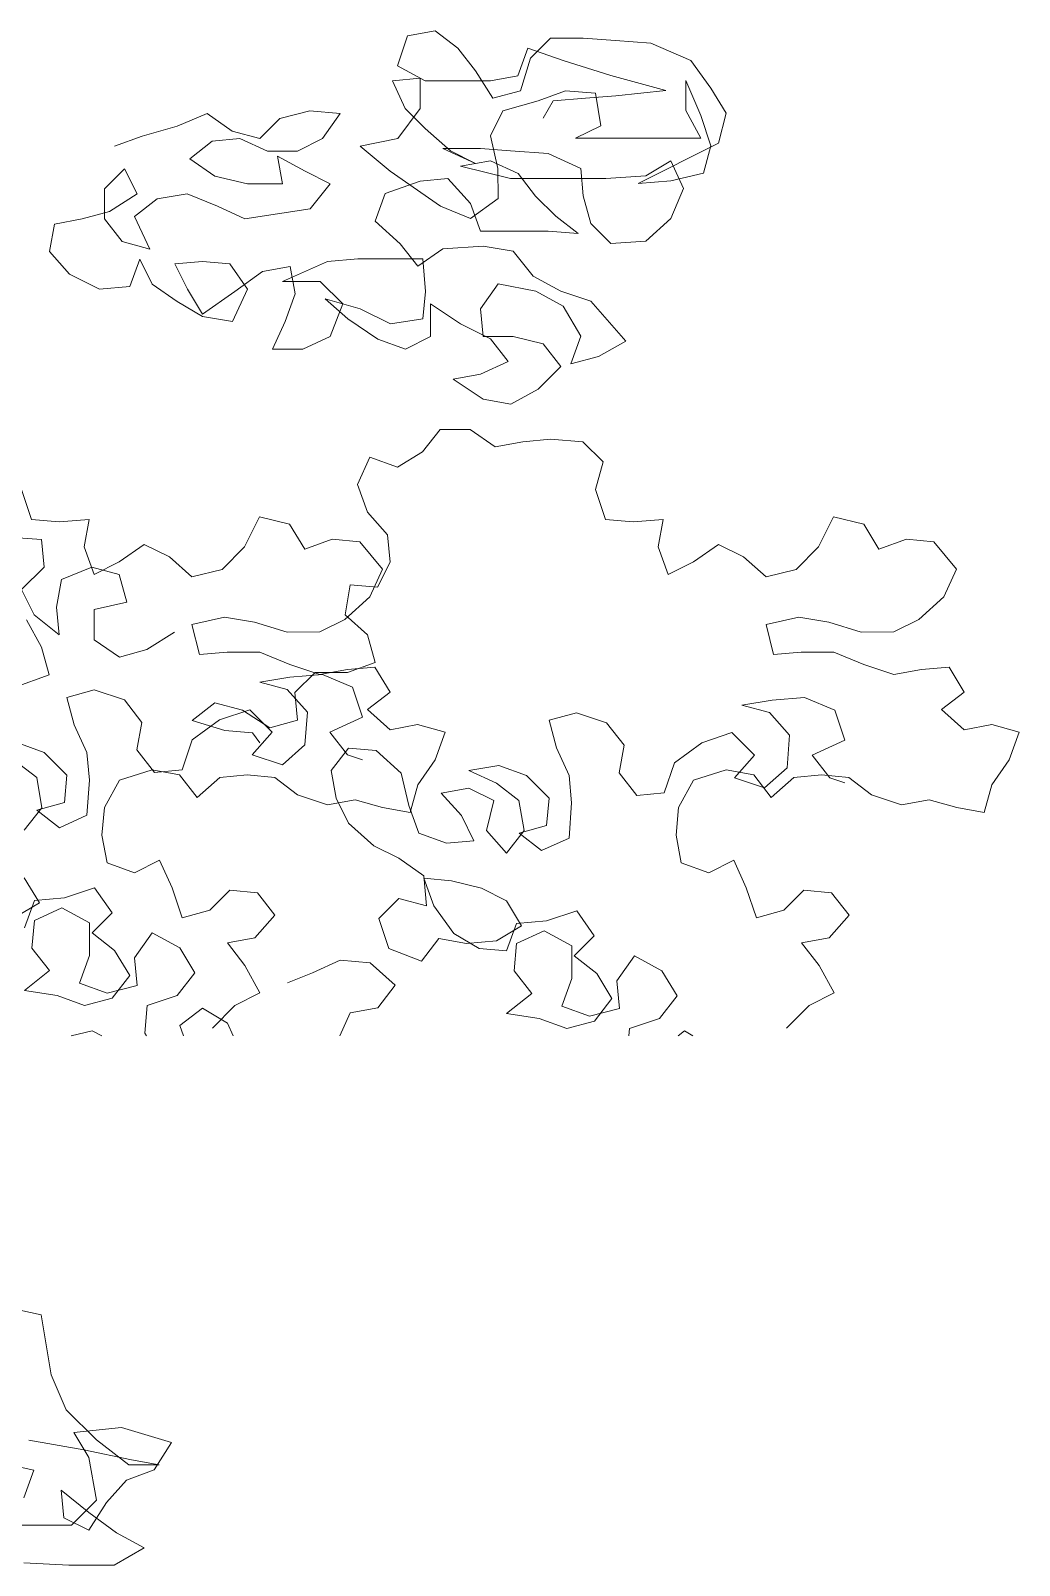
# Model space of a CAD drawing. Header units: metres. Extents: x -58 to 722, y -1100 to 345.
# Drawn here: x 31.8617 to 32.1659, y -16.2752 to -15.803 of the extents above; entities that cross this region are included whole.
import ezdxf

# ---------------------------------------------------------------- set-up
doc = ezdxf.new("R2010")
doc.units = ezdxf.units.M
doc.header["$MEASUREMENT"] = 0
doc.layers.add('FSR_ARQ_006ARBOLES', color=74, linetype='Continuous', lineweight=0)

# ---------------------------------------------------------------- blocks, each defined once
blk = doc.blocks.new('arboles fsr 01')
at = {"layer": 'FSR_ARQ_006ARBOLES'}
for points in [[(186.03225, -35.24595), (186.02439, -35.24309), (186.01438, -35.24022), (186.0058, -35.23663), (185.99864, -35.24163), (185.99077, -35.24377), (185.98506, -35.23804), (185.97648, -35.23589), (185.96789, -35.2366), (185.97289, -35.24375), (185.98004, -35.24734), (185.98862, -35.24735), (185.99649, -35.24378), (186.00436, -35.2445), (186.01079, -35.24951), (186.00364, -35.25451), (185.99434, -35.25665), (185.98432, -35.25664), (185.98576, -35.24877), (185.97789, -35.25306), (185.97074, -35.25663), (185.97645, -35.26378), (185.99504, -35.26666), (186.00291, -35.26309), (186.0115, -35.25952), (186.02008, -35.26096), (186.02651, -35.26597), (186.02221, -35.27527), (186.03008, -35.27313), (186.03509, -35.2667), (186.0351, -35.25812), (186.02939, -35.25239), (186.0258, -35.25954), (186.03367, -35.26455), (186.04153, -35.2667), (186.0494, -35.26814), (186.05082, -35.27601), (186.04509, -35.28244), (186.03651, -35.28672), (186.02792, -35.286), (186.02507, -35.27813), (186.02149, -35.28528), (186.01433, -35.29028), (186.00718, -35.29457), (185.99859, -35.29599), (185.99431, -35.28669), (185.99932, -35.27954), (186.00719, -35.27883), (186.01506, -35.27955), (186.01147, -35.2867), (186.00718, -35.29385), (185.99789, -35.2874), (185.99002, -35.28168), (185.98216, -35.28024), (185.98072, -35.2881), (185.98357, -35.29597), (185.98714, -35.30384), (185.97856, -35.30384), (185.9707, -35.30025), (185.96713, -35.29095), (185.97357, -35.28452), (185.9843, -35.28453), (185.97143, -35.2788), (185.96285, -35.27807), (185.94425, -35.27806), (185.94353, -35.28735), (185.94424, -35.29522), (185.95353, -35.29666), (185.96212, -35.29238), (185.97214, -35.28953), (185.96569, -35.29524), (185.95711, -35.30096), (185.94924, -35.30381), (185.94209, -35.30023), (185.9421, -35.29093), (185.93351, -35.29664), (185.92492, -35.30093), (185.91991, -35.30736), (185.92777, -35.31094), (185.93564, -35.31238), (185.92705, -35.31809), (185.91918, -35.31952), (185.91132, -35.31522), (185.90489, -35.30878), (185.9099, -35.30234), (185.91849, -35.30021), (185.92707, -35.30021), (185.92779, -35.29235), (185.92279, -35.28519), (185.91206, -35.28733), (185.90419, -35.29161), (185.89918, -35.30019), (185.90203, -35.30806), (185.89416, -35.3059), (185.8863, -35.30161), (185.89632, -35.29017), (185.90491, -35.28732), (185.91278, -35.28304), (185.91851, -35.27589), (185.92709, -35.27447), (185.93853, -35.27519), (185.94568, -35.2802), (185.95069, -35.27377), (185.95785, -35.26734), (185.955, -35.25947), (185.94499, -35.25589), (185.93712, -35.25517), (185.93068, -35.26231), (185.92781, -35.27018), (185.9085, -35.27016), (185.89992, -35.27087), (185.90636, -35.26586), (185.91209, -35.26015), (185.9171, -35.25372), (185.92497, -35.25015), (185.93355, -35.25159), (185.91924, -35.25515), (185.89207, -35.25512), (185.88062, -35.2544), (185.87347, -35.2501), (185.86989, -35.25796), (185.87346, -35.26655), (185.88061, -35.27299), (185.89062, -35.27372), (185.89634, -35.268), (185.8985, -35.26014), (185.89922, -35.25227), (185.90852, -35.24799), (185.91925, -35.24728), (185.92783, -35.24657), (185.93856, -35.24658), (185.92926, -35.25087), (185.93641, -35.2473), (185.94357, -35.24087), (185.9493, -35.23515), (185.95288, -35.22729), (185.94502, -35.22656), (185.94501, -35.23515), (185.95144, -35.24374), (185.96216, -35.24589), (185.95357, -35.25303), (185.93926, -35.26303), (185.93068, -35.2666), (185.92281, -35.26087), (185.92282, -35.25229), (185.92498, -35.243), (185.92141, -35.23584), (185.9114, -35.23297), (185.90353, -35.2301), (185.89495, -35.23081), (185.89351, -35.24011), (185.90066, -35.24369), (185.8649, -35.24366), (185.8692, -35.23579), (185.8692, -35.22721), (185.8649, -35.23722), (185.86204, -35.2458), (185.86417, -35.25367), (185.87347, -35.25582), (185.88277, -35.25655), (185.85989, -35.24508), (185.85775, -35.2365), (185.86205, -35.22935), (185.86778, -35.22149), (185.87923, -35.21649), (185.88924, -35.21579), (185.89854, -35.21508), (185.90784, -35.21509), (185.91355, -35.22081), (185.9164, -35.23011), (185.92427, -35.23227), (185.92928, -35.2244), (185.9343, -35.21797), (185.94074, -35.21297), (185.9486, -35.21441), (185.95146, -35.22299), (185.94359, -35.22728), (185.92499, -35.22726), (185.91712, -35.22582), (185.91427, -35.21795), (185.90425, -35.22152), (185.89066, -35.2258), (185.87492, -35.23008), (185.88923, -35.23152), (185.89781, -35.23224), (185.9071, -35.23297), (185.90996, -35.23798)], [(185.84048, -35.49758), (185.83405, -35.49114), (185.8269, -35.48756), (185.8312, -35.47969), (185.83621, -35.47326), (185.82835, -35.47182), (185.82263, -35.46538), (185.82765, -35.45895), (185.83551, -35.45824), (185.84123, -35.46397), (185.84909, -35.46612), (185.85196, -35.45754), (185.85555, -35.44968), (185.86269, -35.45326), (185.87056, -35.45041), (185.872, -35.44254), (185.87129, -35.43467), (185.86701, -35.4268), (185.85772, -35.42393), (185.84985, -35.42536), (185.84483, -35.43179), (185.8384, -35.42606), (185.83054, -35.42534), (185.82267, -35.42605), (185.81623, -35.43105), (185.80764, -35.4339), (185.79978, -35.43246), (185.79191, -35.4346), (185.78404, -35.43602), (185.7819, -35.42815), (185.7769, -35.421), (185.77405, -35.41313), (185.78192, -35.41099), (185.78978, -35.41243), (185.79622, -35.40671), (185.78979, -35.4017), (185.79409, -35.39455), (185.80196, -35.39527), (185.80982, -35.39671), (185.81841, -35.39386), (185.82699, -35.39029), (185.83629, -35.3903), (185.84416, -35.39102), (185.84631, -35.38244), (185.83701, -35.38029), (185.82843, -35.38171), (185.81913, -35.38456), (185.80983, -35.38455), (185.80268, -35.38097), (185.79554, -35.37453), (185.79197, -35.36666), (185.79841, -35.3588), (185.80628, -35.35809), (185.81415, -35.36096), (185.81844, -35.35381), (185.82703, -35.35167), (185.83131, -35.36026), (185.83774, -35.3667), (185.84632, -35.36885), (185.85276, -35.36314), (185.85992, -35.35957), (185.86707, -35.36458), (185.87422, -35.36816), (185.87708, -35.3603), (185.87566, -35.35243), (185.88424, -35.35315), (185.89211, -35.35244), (185.89498, -35.34386), (185.89284, -35.336), (185.89857, -35.33028), (185.90787, -35.32957), (185.91573, -35.33029), (185.9236, -35.33173), (185.93075, -35.32673), (185.93934, -35.32674), (185.94434, -35.33318), (185.95149, -35.33748), (185.95936, -35.33463), (185.96292, -35.3425), (185.96006, -35.35036), (185.95433, -35.35679), (185.95361, -35.36466), (185.95718, -35.37181), (185.96504, -35.37111), (185.96647, -35.37969), (185.96002, -35.38541), (185.95787, -35.39327), (185.96574, -35.39614), (185.97503, -35.39615), (185.98075, -35.40187), (185.98003, -35.40974), (185.98789, -35.41189), (185.99576, -35.40689), (186.00363, -35.40476), (186.01007, -35.40977), (186.00077, -35.41262), (185.9929, -35.41333), (185.99075, -35.41619)], [(186.00432, -35.49758), (185.99789, -35.49114), (185.99074, -35.48756), (185.99504, -35.47969), (186.00005, -35.47326), (185.99218, -35.47182), (185.98647, -35.46538), (185.99148, -35.45895), (185.99935, -35.45824), (186.00507, -35.46397), (186.01293, -35.46612), (186.0158, -35.45754), (186.01938, -35.44968), (186.02653, -35.45326), (186.0344, -35.45041), (186.03584, -35.44254), (186.03513, -35.43467), (186.03085, -35.4268), (186.02155, -35.42393), (186.01368, -35.42536), (186.00867, -35.43179), (186.00224, -35.42606), (185.99437, -35.42534), (185.9865, -35.42605), (185.98006, -35.43105), (185.97148, -35.4339), (185.96361, -35.43246), (185.95574, -35.4346), (185.94788, -35.43602), (185.94574, -35.42815), (185.94074, -35.421), (185.93788, -35.41313), (185.94575, -35.41099), (185.95362, -35.41243), (185.96006, -35.40671), (185.95363, -35.4017), (185.95793, -35.39455), (185.96579, -35.39527), (185.97366, -35.39671), (185.98224, -35.39386), (185.99083, -35.39029), (186.00013, -35.3903), (186.00799, -35.39102), (186.01015, -35.38244), (186.00085, -35.38029), (185.99227, -35.38171), (185.98297, -35.38456), (185.97367, -35.38455), (185.96652, -35.38097), (185.95937, -35.37453), (185.95581, -35.36666), (185.96225, -35.3588), (185.97012, -35.35809), (185.97798, -35.36096), (185.98228, -35.35381), (185.99086, -35.35167), (185.99515, -35.36026), (186.00158, -35.3667), (186.01016, -35.36885), (186.0166, -35.36314), (186.02376, -35.35957), (186.0309, -35.36458), (186.03805, -35.36816), (186.04092, -35.3603), (186.0395, -35.35243), (186.04808, -35.35315), (186.05595, -35.35244), (186.05881, -35.34386)], [(186.01515, -35.38459), (186.02301, -35.3896), (186.03088, -35.39176), (186.03803, -35.38676), (186.03804, -35.37817), (186.02875, -35.37602), (186.0309, -35.36816), (186.03877, -35.36602), (186.04735, -35.3696), (186.04877, -35.37747), (186.04805, -35.38534), (186.05521, -35.37962), (186.05879, -35.37247), (186.05236, -35.36603), (186.05308, -35.35816), (186.06238, -35.35746)], [(186.05735, -35.38105), (186.05305, -35.38892), (186.0509, -35.39678), (186.06091, -35.40037)], [(186.02315, -35.49982), (186.02363, -35.49903), (186.02292, -35.49116), (186.01434, -35.48829), (186.00934, -35.48185), (186.01364, -35.4747), (186.02151, -35.47042), (186.02651, -35.47758), (186.02579, -35.48544), (186.03437, -35.4876), (186.04224, -35.48474), (186.03938, -35.47687), (186.03939, -35.46758), (186.04726, -35.46329), (186.05513, -35.46687), (186.05583, -35.47474), (186.05082, -35.48117), (186.05797, -35.4869), (186.04867, -35.48832), (186.0408, -35.49118), (186.03293, -35.48903), (186.02793, -35.48258), (186.03223, -35.47544), (186.03867, -35.47044), (186.03296, -35.46471), (186.03797, -35.45756), (186.04655, -35.46043), (186.05513, -35.46115), (186.05799, -35.46902)], [(186.058, -35.45472), (186.0537, -35.46187), (186.06085, -35.46616)], [(186.05801, -35.44113), (186.05301, -35.43469), (186.05445, -35.42611), (186.06089, -35.42111)], [(186.06018, -35.4161), (186.05231, -35.41895), (186.04587, -35.42539), (186.04657, -35.43325), (186.05444, -35.43541), (186.048, -35.44041), (186.04013, -35.43682), (186.03943, -35.42681), (186.04015, -35.41894), (186.04373, -35.41108), (186.04589, -35.40321), (186.03802, -35.40106), (186.02944, -35.40391), (186.02442, -35.41035), (186.02585, -35.41821), (186.02084, -35.42465), (186.01297, -35.42392), (186.01012, -35.41534), (186.00225, -35.40961), (185.99367, -35.40674), (185.98723, -35.41317), (185.99295, -35.41961), (185.98436, -35.42247), (185.97793, -35.41674), (185.97722, -35.40744), (185.98295, -35.40101), (185.99082, -35.39887), (185.98224, -35.39743), (185.97294, -35.39671), (185.96436, -35.40028), (185.96149, -35.40886), (185.97078, -35.41316), (185.96577, -35.41959), (185.96148, -35.42102)], [(185.88549, -35.49982), (185.8853, -35.4977), (185.87672, -35.49484), (185.87172, -35.48839), (185.87602, -35.48125), (185.88389, -35.47696), (185.88889, -35.48412), (185.88816, -35.49199), (185.89674, -35.49414), (185.90461, -35.49129), (185.90176, -35.48342), (185.90177, -35.47412), (185.90964, -35.46983), (185.9175, -35.47342), (185.91821, -35.48129), (185.9132, -35.48772), (185.92035, -35.49345), (185.91105, -35.49487), (185.90318, -35.49772), (185.89531, -35.49557), (185.89031, -35.48913), (185.89461, -35.48198), (185.90105, -35.47698), (185.89534, -35.47125), (185.90035, -35.4641), (185.90893, -35.46697), (185.91751, -35.4677), (185.92036, -35.47557), (185.92823, -35.47486), (185.93539, -35.47057), (185.94112, -35.46271), (185.94398, -35.45485), (185.93612, -35.45555), (185.92753, -35.45769), (185.92038, -35.46126), (185.91608, -35.46841), (185.92323, -35.47271), (185.93181, -35.47343), (185.93968, -35.47201), (185.94468, -35.47845), (185.95398, -35.47488), (185.95685, -35.4663), (185.95113, -35.46057), (185.94326, -35.46271), (185.94398, -35.45413), (185.95114, -35.44913), (185.9583, -35.44556), (185.96545, -35.43913), (185.96904, -35.43198), (185.97047, -35.42412), (185.96547, -35.41768), (185.95761, -35.41838), (185.95045, -35.42481), (185.94829, -35.43411), (185.94543, -35.44197), (185.93756, -35.44483), (185.92969, -35.44411), (185.93327, -35.43696), (185.939, -35.43053), (185.93113, -35.42909), (185.92398, -35.43266), (185.92612, -35.44124), (185.92039, -35.44767), (185.91539, -35.44123), (185.91683, -35.43265), (185.92327, -35.42765), (185.93114, -35.42408), (185.92256, -35.42264), (185.91469, -35.4255), (185.90824, -35.43193), (185.90895, -35.4398), (185.91682, -35.44195), (185.91038, -35.44695), (185.90251, -35.44337), (185.90181, -35.43335), (185.90253, -35.42549), (185.90611, -35.41762), (185.90826, -35.40976), (185.9004, -35.4076), (185.89181, -35.41046), (185.8868, -35.41689), (185.88823, -35.42476), (185.88321, -35.43119), (185.87535, -35.43047), (185.87249, -35.42188), (185.86463, -35.41615), (185.85605, -35.41328), (185.84961, -35.41972), (185.85533, -35.42616), (185.84674, -35.42901), (185.84031, -35.42328), (185.8396, -35.41398), (185.84533, -35.40755), (185.8532, -35.40541), (185.84462, -35.40398), (185.83532, -35.40325), (185.82674, -35.40682), (185.82387, -35.4154), (185.83316, -35.4197), (185.82815, -35.42613), (185.82386, -35.42756)], [(185.96797, -35.49982), (185.96499, -35.49325), (185.95712, -35.49182), (185.95212, -35.48538), (185.95928, -35.47895), (185.96786, -35.47824), (185.97573, -35.48182), (185.98288, -35.48469)], [(185.99835, -35.49982), (186.00003, -35.49615), (186.00719, -35.49186), (186.01362, -35.49688), (186.01254, -35.49982)], [(185.8672, -35.49982), (185.86956, -35.49841), (185.87138, -35.49982)], [(186.0446, -35.49982), (186.03865, -35.49833), (186.0359, -35.49982)], [(186.06532, -35.62157), (186.05531, -35.62371), (186.05816, -35.63158)], [(186.06459, -35.63945), (186.04457, -35.63943), (186.03742, -35.63227), (186.03958, -35.62012), (186.04388, -35.61297), (186.03029, -35.61153), (186.01598, -35.6158), (186.02098, -35.62368), (186.02884, -35.62654), (186.03456, -35.63299), (186.03956, -35.64086), (186.04671, -35.63729), (186.04744, -35.62942), (186.03956, -35.63585), (186.03169, -35.64157), (186.02382, -35.64585), (186.0324, -35.65086), (186.04527, -35.65088), (186.05815, -35.65017)], [(186.05675, -35.61513), (186.04101, -35.61797), (186.02742, -35.62082), (186.01955, -35.62224), (186.02813, -35.62225), (186.03744, -35.61511), (186.04603, -35.60653), (186.05033, -35.59653), (186.0532, -35.57936), (186.06322, -35.57723)]]:
    blk.add_lwpolyline(points, dxfattribs=at)

msp = doc.modelspace()

# ---------------------------------------------------------------- block references
at = {"layer": 'FSR_ARQ_006ARBOLES', "xscale": -1.078303154721954, "yscale": 1.078303154721954, "zscale": 1.078303154721954}
msp.add_blockref('arboles fsr 01', (232.48663, 22.16725), dxfattribs=at)

doc.saveas('drawing.dxf')
